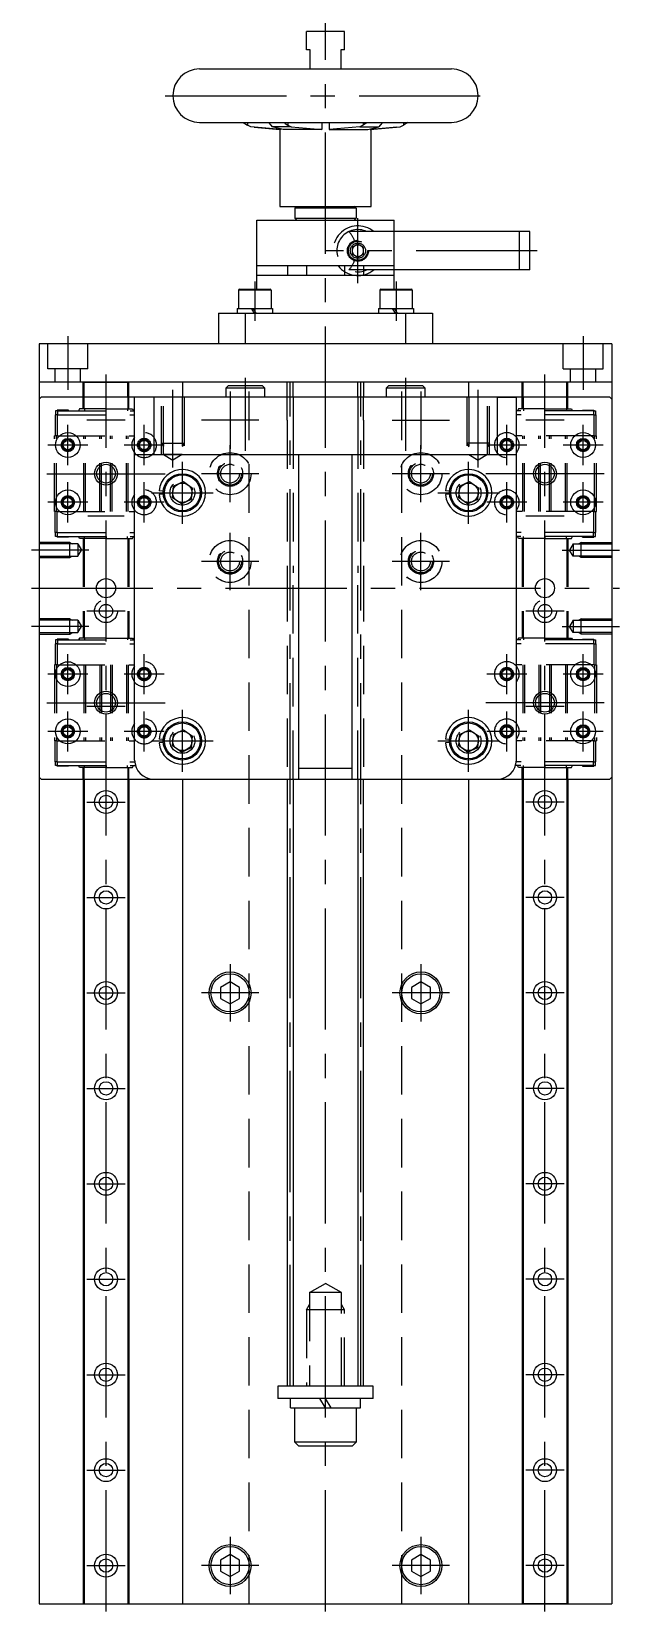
# Model space of a CAD drawing. Extents: x -27 to 495, y -21 to 633.
# Drawn here: x 340.7 to 494.7, y -2 to 411.8 of the extents above; entities that cross this region are included whole.
import ezdxf

# ---------------------------------------------------------------- set-up
doc = ezdxf.new("R2010")
doc.units = 0
doc.linetypes.add('CENTER', pattern=[50.8, 31.75, -6.35, 6.35, -6.35])
doc.linetypes.add('DASHED', pattern=[19.05, 12.7, -6.35])
doc.layers.get('0').update_dxf_attribs({"linetype": 'CONTINUOUS'})
doc.layers.add('CENTER', color=1, linetype='CENTER')

msp = doc.modelspace()

# ---------------------------------------------------------------- linework, layer by layer
at = {"color": 7, "linetype": 'CONTINUOUS'}
for p, q in [((422.67, 411.79), (412.67, 411.79)), ((412.67, 407), (412.67, 411.79)), ((422.67, 407), (422.67, 411.79)), ((413.67, 407), (412.67, 407)), ((413.67, 402), (413.67, 407)), ((421.67, 407), (421.67, 402)), ((422.67, 407), (421.67, 407)), ((384.67, 402), (450.67, 402)), ((384.67, 388), (450.67, 388)), ((396.08, 388), (397.26, 387.31)), ((397.26, 388), (397.26, 387.31)), ((398.08, 386.82), (397.26, 387.31)), ((405.99, 386.14), (398.08, 386.82)), ((398.97, 386.75), (405.67, 386.14)), ((402.73, 388), (403.36, 387.31)), ((403.36, 387.31), (403.67, 386.82)), ((406.61, 386.14), (403.67, 386.82)), ((408.64, 386.82), (403.67, 386.82)), ((405.67, 386.14), (405.67, 366)), ((405.99, 386.14), (405.67, 386.14)), ((405.99, 386.28), (405.99, 386.14)), ((416.67, 386.14), (406.61, 386.14)), ((407.15, 387.72), (407.8, 387.31)), ((407.8, 388), (407.8, 387.31)), ((407.8, 387.31), (408.64, 386.82)), ((408.64, 386.82), (416.67, 386.14)), ((416.67, 388), (416.67, 386.14)), ((418.67, 388), (418.67, 386.14)), ((426.71, 386.82), (418.67, 386.14)), ((418.67, 386.14), (428.74, 386.14)), ((427.54, 387.31), (426.71, 386.82)), ((426.71, 386.82), (431.68, 386.82)), ((427.54, 388), (427.54, 387.31)), ((428.19, 387.72), (427.54, 387.31)), ((428.74, 386.14), (431.68, 386.82)), ((429.36, 386.14), (437.27, 386.82)), ((429.36, 386.28), (429.36, 386.14)), ((429.36, 386.14), (429.67, 386.14)), ((436.38, 386.75), (429.67, 386.14)), ((429.67, 366), (429.67, 386.14)), ((431.99, 387.31), (431.68, 386.82)), ((432.61, 388), (431.99, 387.31)), ((437.27, 386.82), (438.09, 387.31)), ((439.27, 388), (438.09, 387.31)), ((438.09, 388), (438.09, 387.31)), ((405.67, 366), (417.67, 366)), ((409.67, 365.5), (410.17, 366)), ((425.67, 365.5), (409.67, 365.5)), ((409.67, 365.5), (409.67, 362.9)), ((417.67, 366), (429.67, 366)), ((425.67, 365.5), (425.17, 366)), ((425.67, 365.5), (425.67, 362.9)), ((399.7, 344.3), (399.7, 362.4)), ((399.7, 362.4), (405.77, 362.4)), ((399.7, 362.4), (435.67, 362.4)), ((409.67, 362.9), (417.67, 362.9)), ((409.67, 362.9), (410.17, 362.4)), ((417.67, 362.9), (425.67, 362.9)), ((425.67, 362.9), (425.17, 362.4)), ((429.58, 362.4), (435.67, 362.4)), ((435.65, 344.3), (435.65, 362.4)), ((468.49, 359.4), (435.67, 359.4)), ((468.49, 349.4), (468.49, 359.4)), ((471.17, 359.4), (468.49, 359.4)), ((471.17, 349.4), (471.17, 359.4)), ((435.67, 350.4), (399.7, 350.4)), ((435.67, 347.9), (399.7, 347.9)), ((407.72, 350.4), (407.72, 347.9)), ((412.67, 350.4), (412.67, 347.9)), ((422.67, 350.4), (422.67, 347.9)), ((427.62, 350.4), (427.62, 347.9)), ((468.49, 349.4), (435.67, 349.4)), ((471.17, 349.4), (468.49, 349.4)), ((403.42, 344.05), (394.92, 344.05)), ((394.92, 344.05), (394.92, 339.3)), ((395.17, 344.3), (403.17, 344.3)), ((403.42, 344.05), (403.42, 339.3)), ((440.42, 344.05), (431.92, 344.05)), ((431.92, 344.05), (431.92, 339.3)), ((432.17, 344.3), (440.17, 344.3)), ((440.42, 344.05), (440.42, 339.3)), ((389.67, 338), (389.67, 330)), ((389.67, 338), (396.66, 338)), ((394.57, 339.3), (403.77, 339.3)), ((394.57, 339.3), (394.57, 338)), ((396.66, 338), (396.66, 330)), ((396.66, 338), (438.69, 338)), ((399.02, 338), (398.27, 339.3)), ((399.51, 338), (398.76, 339.3)), ((403.77, 339.3), (403.77, 338)), ((431.57, 339.3), (440.77, 339.3)), ((431.57, 339.3), (431.57, 338)), ((436.02, 338), (435.27, 339.3)), ((436.51, 338), (435.76, 339.3)), ((438.69, 330), (438.69, 338)), ((438.69, 338), (445.67, 338)), ((440.77, 339.3), (440.77, 338)), ((445.67, 338), (445.67, 330)), ((492.67, 330), (342.67, 330)), ((342.67, 330), (342.67, 0)), ((445.67, 330), (389.67, 330)), ((492.67, 330), (492.67, 0)), ((492.67, 320), (342.67, 320)), ((354.17, 320), (366.17, 320)), ((354.17, 316), (354.17, 320)), ((354.47, 316), (354.47, 320)), ((365.87, 316), (365.87, 320)), ((366.17, 316), (366.17, 320)), ((380.17, 320), (380.17, 316)), ((391.67, 318.5), (392.27, 319.1)), ((392.27, 319.1), (401.07, 319.1)), ((401.07, 319.1), (401.67, 318.5)), ((407.67, 316), (407.67, 320)), ((409.17, 316), (409.17, 320)), ((426.17, 316), (426.17, 320)), ((427.67, 320), (427.67, 316)), ((433.67, 318.5), (434.27, 319.1)), ((434.27, 319.1), (443.07, 319.1)), ((443.07, 319.1), (443.67, 318.5)), ((455.17, 320), (455.17, 316)), ((481.17, 320), (469.17, 320)), ((469.17, 316), (469.17, 320)), ((469.47, 316), (469.47, 320)), ((480.87, 316), (480.87, 320)), ((481.17, 316), (481.17, 320)), ((343.17, 316), (342.67, 315.5)), ((343.17, 316), (342.67, 315.5)), ((342.67, 315.5), (342.67, 216.5)), ((342.67, 315.5), (342.67, 216.5)), ((492.17, 316), (343.17, 316)), ((367.67, 221), (367.67, 316)), ((372.67, 316), (367.67, 316)), ((372.67, 316), (372.67, 301)), ((391.67, 318.5), (401.67, 318.5)), ((391.67, 316), (391.67, 318.5)), ((401.67, 318.5), (401.67, 316)), ((433.67, 318.5), (443.67, 318.5)), ((433.67, 316), (433.67, 318.5)), ((443.67, 318.5), (443.67, 316)), ((462.67, 316), (467.67, 316)), ((462.67, 316), (462.67, 301)), ((467.67, 221), (467.67, 316)), ((492.17, 316), (492.67, 315.5)), ((492.17, 316), (492.67, 315.5)), ((492.67, 315.5), (492.67, 216.5)), ((492.67, 315.5), (492.67, 216.5)), ((367.67, 301), (467.67, 301)), ((410.67, 216), (410.67, 301)), ((424.67, 216), (424.67, 301)), ((377.77, 292.69), (380.44, 293.92)), ((380.44, 293.92), (382.84, 292.23)), ((452.77, 292.69), (455.44, 293.92)), ((455.44, 293.92), (457.84, 292.23)), ((375.19, 291.39), (374.09, 291.48)), ((375.19, 290.61), (374.09, 290.52)), ((377.77, 292.69), (377.51, 289.77)), ((379.91, 288.08), (377.51, 289.77)), ((382.57, 289.31), (382.84, 292.23)), ((450.19, 291.39), (449.09, 291.48)), ((450.19, 290.61), (449.09, 290.52)), ((452.77, 292.69), (452.51, 289.77)), ((454.91, 288.08), (452.51, 289.77)), ((457.57, 289.31), (457.84, 292.23)), ((379.91, 288.08), (382.57, 289.31)), ((454.91, 288.08), (457.57, 289.31)), ((377.77, 227.69), (377.51, 224.77)), ((377.77, 227.69), (380.44, 228.92)), ((380.44, 228.92), (382.84, 227.23)), ((452.77, 227.69), (452.51, 224.77)), ((452.77, 227.69), (455.44, 228.92)), ((455.44, 228.92), (457.84, 227.23)), ((375.19, 226.39), (374.09, 226.48)), ((375.19, 225.61), (374.09, 225.52)), ((379.91, 223.08), (377.51, 224.77)), ((379.91, 223.08), (382.57, 224.31)), ((382.57, 224.31), (382.84, 227.23)), ((450.19, 226.39), (449.09, 226.48)), ((450.19, 225.61), (449.09, 225.52)), ((454.91, 223.08), (452.51, 224.77)), ((454.91, 223.08), (457.57, 224.31)), ((457.57, 224.31), (457.84, 227.23)), ((343.17, 216), (342.67, 216.5)), ((343.17, 216), (342.67, 216.5)), ((343.17, 216), (492.17, 216)), ((343.17, 216), (492.17, 216)), ((354.17, 216), (354.17, 0)), ((354.47, 216), (354.47, 0)), ((365.87, 216), (365.87, 0)), ((366.17, 216), (366.17, 0)), ((372.67, 216), (410.67, 216)), ((380.17, 216), (380.17, 0)), ((406.67, 216), (428.67, 216)), ((407.67, 216), (407.67, 57)), ((409.17, 216), (409.17, 57)), ((410.67, 218.86), (424.67, 218.86)), ((410.67, 216), (424.67, 216)), ((424.67, 216), (462.67, 216)), ((426.17, 216), (426.17, 57)), ((427.67, 57), (427.67, 216)), ((455.17, 216), (455.17, 0)), ((469.17, 216), (469.17, 0)), ((469.47, 216), (469.47, 0)), ((480.87, 216), (480.87, 0)), ((481.17, 216), (481.17, 0)), ((492.17, 216), (492.67, 216.5)), ((492.17, 216), (492.67, 216.5)), ((392.67, 162.89), (390.17, 161.44)), ((390.17, 161.44), (390.17, 158.56)), ((395.17, 161.44), (392.67, 162.89)), ((395.17, 158.56), (395.17, 161.44)), ((442.67, 162.89), (440.17, 161.44)), ((440.17, 161.44), (440.17, 158.56)), ((445.17, 161.44), (442.67, 162.89)), ((445.17, 158.56), (445.17, 161.44)), ((390.17, 158.56), (392.67, 157.11)), ((392.67, 157.11), (395.17, 158.56)), ((440.17, 158.56), (442.67, 157.11)), ((442.67, 157.11), (445.17, 158.56)), ((430.17, 57), (405.17, 57)), ((405.17, 57), (405.17, 53.8)), ((430.17, 53.8), (405.17, 53.8)), ((427.67, 57), (407.67, 57)), ((426.87, 53.8), (408.47, 53.8)), ((408.47, 51.3), (408.47, 53.8)), ((417.67, 51.3), (416.23, 53.8)), ((419.12, 51.3), (417.67, 53.8)), ((426.87, 51.3), (426.87, 53.8)), ((430.17, 53.8), (430.17, 57)), ((408.47, 51.3), (426.87, 51.3)), ((409.67, 42.3), (409.67, 51.3)), ((425.67, 51.3), (425.67, 42.3)), ((425.67, 42.3), (409.67, 42.3)), ((410.67, 41.3), (409.67, 42.3)), ((425.67, 42.3), (424.67, 41.3)), ((424.67, 41.3), (410.67, 41.3)), ((392.67, 12.89), (390.17, 11.44)), ((395.17, 11.44), (392.67, 12.89)), ((442.67, 12.89), (440.17, 11.44)), ((445.17, 11.44), (442.67, 12.89)), ((390.17, 11.44), (390.17, 8.56)), ((390.17, 8.56), (392.67, 7.11)), ((392.67, 7.11), (395.17, 8.56)), ((395.17, 8.56), (395.17, 11.44)), ((440.17, 11.44), (440.17, 8.56)), ((440.17, 8.56), (442.67, 7.11)), ((442.67, 7.11), (445.17, 8.56)), ((445.17, 8.56), (445.17, 11.44)), ((342.67, 0), (492.67, 0)), ((354.17, 0), (366.17, 0)), ((481.17, 0), (469.17, 0))]:
    msp.add_line(p, q, dxfattribs=at)
at = {"color": 3, "linetype": 'DASHED'}
for p, q in [((435.67, 359.4), (423.82, 359.4)), ((426.17, 356.13), (424.67, 355.27)), ((427.67, 355.27), (426.17, 356.13)), ((424.67, 355.27), (424.67, 353.53)), ((424.67, 353.53), (426.17, 352.67)), ((426.17, 352.67), (427.67, 353.53)), ((427.67, 353.53), (427.67, 355.27)), ((435.67, 349.4), (423.82, 349.4)), ((344.92, 323.5), (344.92, 330)), ((355.42, 323.5), (355.42, 330)), ((479.92, 323.5), (479.92, 330)), ((490.42, 323.5), (490.42, 330)), ((355.42, 323.5), (344.92, 323.5)), ((346.87, 320), (346.87, 323.5)), ((353.47, 320), (353.47, 323.5)), ((479.92, 323.5), (490.42, 323.5)), ((481.87, 320), (481.87, 323.5)), ((488.47, 320), (488.47, 323.5)), ((397.67, 0), (397.67, 320)), ((437.67, 0), (437.67, 320)), ((354.17, 312.95), (354.17, 316)), ((354.47, 312.95), (354.47, 316)), ((365.87, 316), (365.87, 312.95)), ((366.17, 312.95), (366.17, 316)), ((374.67, 301), (374.67, 316)), ((375.22, 301), (375.22, 316)), ((380.13, 316), (380.13, 301)), ((380.67, 316), (380.67, 301)), ((407.67, 310), (407.67, 316)), ((407.67, 310), (407.67, 316)), ((409.17, 316), (409.17, 310)), ((409.17, 316), (409.17, 310)), ((426.17, 316), (426.17, 310)), ((426.17, 316), (426.17, 310)), ((427.67, 310), (427.67, 316)), ((427.67, 310), (427.67, 316)), ((454.67, 316), (454.67, 301)), ((455.22, 316), (455.22, 301)), ((460.13, 301), (460.13, 316)), ((460.67, 301), (460.67, 316)), ((469.17, 312.95), (469.17, 316)), ((469.47, 316), (469.47, 312.95)), ((480.87, 312.95), (480.87, 316)), ((481.17, 312.95), (481.17, 316)), ((347.37, 311.45), (346.87, 311.45)), ((346.87, 311.45), (346.87, 305.95)), ((346.92, 312.45), (346.92, 311.45)), ((347.42, 312.45), (346.92, 312.45)), ((347.37, 312.65), (347.37, 312.45)), ((350.37, 312.65), (347.37, 312.65)), ((347.37, 311.45), (367.67, 311.45)), ((347.37, 311.45), (347.37, 305.95)), ((347.42, 312.45), (367.67, 312.45)), ((347.42, 312.45), (347.42, 311.45)), ((350.37, 312.45), (350.37, 312.65)), ((353.24, 312.95), (352.94, 312.45)), ((354.54, 312.95), (353.24, 312.95)), ((354.54, 312.95), (354.54, 312.45)), ((360.17, 312.95), (354.54, 312.95)), ((360.17, 312.45), (360.17, 312.95)), ((360.17, 312.95), (365.8, 312.95)), ((365.8, 312.95), (365.8, 312.45)), ((365.8, 312.95), (367.1, 312.95)), ((367.1, 312.95), (367.4, 312.45)), ((487.92, 312.45), (467.67, 312.45)), ((487.97, 311.45), (467.67, 311.45)), ((468.24, 312.95), (467.94, 312.45)), ((469.54, 312.95), (468.24, 312.95)), ((469.54, 312.95), (469.54, 312.45)), ((475.17, 312.95), (469.54, 312.95)), ((475.17, 312.45), (475.17, 312.95)), ((475.17, 312.95), (480.8, 312.95)), ((480.8, 312.95), (480.8, 312.45)), ((480.8, 312.95), (482.1, 312.95)), ((482.1, 312.95), (482.4, 312.45)), ((484.97, 312.65), (487.97, 312.65)), ((484.97, 312.45), (484.97, 312.65)), ((487.92, 312.45), (487.92, 311.45)), ((487.92, 312.45), (488.42, 312.45)), ((487.97, 312.65), (487.97, 312.45)), ((487.97, 311.45), (487.97, 305.95)), ((487.97, 311.45), (488.47, 311.45)), ((488.42, 312.45), (488.42, 311.45)), ((488.47, 311.45), (488.47, 305.95)), ((407.67, 310), (407.67, 270)), ((407.67, 310), (407.67, 270)), ((409.17, 310), (409.17, 270)), ((409.17, 310), (409.17, 270)), ((426.17, 310), (426.17, 270)), ((426.17, 310), (426.17, 270)), ((427.67, 310), (427.67, 270)), ((427.67, 310), (427.67, 270)), ((346.67, 286.05), (346.67, 305.95)), ((347.17, 305.95), (346.67, 305.95)), ((347.17, 305.95), (367.67, 305.95)), ((347.17, 286.05), (347.17, 305.95)), ((354.37, 286.05), (354.37, 305.95)), ((354.77, 286.05), (354.77, 305.95)), ((358.57, 286.05), (358.57, 305.95)), ((358.97, 286.05), (358.97, 305.95)), ((361.37, 286.05), (361.37, 305.95)), ((361.77, 286.05), (361.77, 305.95)), ((365.57, 286.05), (365.57, 305.95)), ((365.97, 286.05), (365.97, 305.95)), ((374.67, 304), (380.67, 304)), ((374.67, 304), (375.22, 303.06)), ((380.67, 304), (380.13, 303.06)), ((460.67, 304), (454.67, 304)), ((454.67, 304), (455.22, 303.06)), ((460.67, 304), (460.13, 303.06)), ((488.17, 305.95), (467.67, 305.95)), ((469.37, 286.05), (469.37, 305.95)), ((469.77, 286.05), (469.77, 305.95)), ((473.57, 286.05), (473.57, 305.95)), ((473.97, 286.05), (473.97, 305.95)), ((476.37, 286.05), (476.37, 305.95)), ((476.77, 286.05), (476.77, 305.95)), ((480.57, 286.05), (480.57, 305.95)), ((480.97, 286.05), (480.97, 305.95)), ((488.17, 286.05), (488.17, 305.95)), ((488.17, 305.95), (488.67, 305.95)), ((488.67, 286.05), (488.67, 305.95)), ((375.22, 301), (377.67, 299.58)), ((380.13, 301), (375.22, 301)), ((380.13, 301), (377.67, 299.58)), ((455.22, 301), (460.13, 301)), ((455.22, 301), (457.67, 299.58)), ((460.13, 301), (457.67, 299.58)), ((347.17, 286.05), (346.67, 286.05)), ((346.87, 280.55), (346.87, 286.05)), ((347.17, 286.05), (367.67, 286.05)), ((347.37, 280.55), (347.37, 286.05)), ((488.17, 286.05), (467.67, 286.05)), ((487.97, 280.55), (487.97, 286.05)), ((488.17, 286.05), (488.67, 286.05)), ((488.47, 280.55), (488.47, 286.05)), ((350.67, 278), (342.67, 278)), ((352.77, 277.62), (342.67, 277.62)), ((347.37, 280.55), (346.87, 280.55)), ((346.92, 279.55), (346.92, 280.55)), ((347.42, 279.55), (346.92, 279.55)), ((347.37, 280.55), (367.67, 280.55)), ((347.37, 279.55), (347.37, 279.35)), ((350.37, 279.35), (347.37, 279.35)), ((347.42, 279.55), (347.42, 280.55)), ((347.42, 279.55), (367.67, 279.55)), ((350.37, 279.35), (350.37, 279.55)), ((350.67, 278), (351.33, 277.62)), ((350.67, 274), (350.67, 278)), ((352.77, 277.62), (353.71, 276)), ((352.77, 277.62), (352.77, 274.38)), ((353.24, 279.05), (352.94, 279.55)), ((354.54, 279.05), (353.24, 279.05)), ((354.17, 279.05), (354.17, 252.95)), ((354.47, 279.05), (354.47, 252.95)), ((354.54, 279.05), (354.54, 279.55)), ((360.17, 279.05), (354.54, 279.05)), ((360.17, 279.55), (360.17, 279.05)), ((360.17, 279.05), (365.8, 279.05)), ((365.8, 279.05), (365.8, 279.55)), ((365.8, 279.05), (367.1, 279.05)), ((365.87, 279.05), (365.87, 252.95)), ((366.17, 279.05), (366.17, 252.95)), ((367.1, 279.05), (367.4, 279.55)), ((487.97, 280.55), (467.67, 280.55)), ((487.92, 279.55), (467.67, 279.55)), ((468.24, 279.05), (467.94, 279.55)), ((469.54, 279.05), (468.24, 279.05)), ((469.17, 279.05), (469.17, 252.95)), ((469.47, 279.05), (469.47, 252.95)), ((469.54, 279.05), (469.54, 279.55)), ((475.17, 279.05), (469.54, 279.05)), ((475.17, 279.55), (475.17, 279.05)), ((475.17, 279.05), (480.8, 279.05)), ((480.8, 279.05), (480.8, 279.55)), ((480.8, 279.05), (482.1, 279.05)), ((480.87, 279.05), (480.87, 252.95)), ((481.17, 279.05), (481.17, 252.95)), ((482.57, 277.62), (481.64, 276)), ((482.1, 279.05), (482.4, 279.55)), ((482.57, 277.62), (492.67, 277.62)), ((482.57, 277.62), (482.57, 274.38)), ((484.67, 278), (484.02, 277.62)), ((484.67, 278), (492.67, 278)), ((484.67, 274), (484.67, 278)), ((484.97, 279.35), (484.97, 279.55)), ((484.97, 279.35), (487.97, 279.35)), ((487.92, 279.55), (487.92, 280.55)), ((487.92, 279.55), (488.42, 279.55)), ((487.97, 280.55), (488.47, 280.55)), ((487.97, 279.55), (487.97, 279.35)), ((488.42, 279.55), (488.42, 280.55)), ((342.67, 274.38), (352.77, 274.38)), ((342.67, 274), (350.67, 274)), ((350.67, 274), (351.33, 274.38)), ((352.77, 274.38), (353.71, 276)), ((482.57, 274.38), (481.64, 276)), ((492.67, 274.38), (482.57, 274.38)), ((484.67, 274), (484.02, 274.38)), ((492.67, 274), (484.67, 274)), ((407.67, 270), (407.67, 216)), ((409.17, 216), (409.17, 270)), ((426.17, 216), (426.17, 270)), ((427.67, 270), (427.67, 216)), ((350.67, 258), (342.67, 258)), ((352.77, 257.62), (342.67, 257.62)), ((350.67, 258), (351.33, 257.62)), ((350.67, 254), (350.67, 258)), ((352.77, 257.62), (353.71, 256)), ((352.77, 257.62), (352.77, 254.38)), ((482.57, 257.62), (481.64, 256)), ((482.57, 257.62), (492.67, 257.62)), ((482.57, 257.62), (482.57, 254.38)), ((484.67, 258), (484.02, 257.62)), ((484.67, 258), (492.67, 258)), ((484.67, 254), (484.67, 258)), ((342.67, 254.38), (352.77, 254.38)), ((342.67, 254), (350.67, 254)), ((346.92, 252.45), (346.92, 251.45)), ((347.42, 252.45), (346.92, 252.45)), ((347.37, 252.45), (347.37, 252.65)), ((350.37, 252.65), (347.37, 252.65)), ((347.42, 252.45), (367.67, 252.45)), ((347.42, 252.45), (347.42, 251.45)), ((350.37, 252.65), (350.37, 252.45)), ((350.67, 254), (351.33, 254.38)), ((352.77, 254.38), (353.71, 256)), ((353.24, 252.95), (352.94, 252.45)), ((354.54, 252.95), (353.24, 252.95)), ((360.17, 252.95), (354.54, 252.95)), ((354.54, 252.95), (354.54, 252.45)), ((360.17, 252.95), (365.8, 252.95)), ((360.17, 252.45), (360.17, 252.95)), ((365.8, 252.95), (367.1, 252.95)), ((365.8, 252.95), (365.8, 252.45)), ((367.1, 252.95), (367.4, 252.45)), ((487.92, 252.45), (467.67, 252.45)), ((468.24, 252.95), (467.94, 252.45)), ((469.54, 252.95), (468.24, 252.95)), ((475.17, 252.95), (469.54, 252.95)), ((469.54, 252.95), (469.54, 252.45)), ((475.17, 252.95), (480.8, 252.95)), ((475.17, 252.45), (475.17, 252.95)), ((480.8, 252.95), (480.8, 252.45)), ((480.8, 252.95), (482.1, 252.95)), ((482.57, 254.38), (481.64, 256)), ((482.1, 252.95), (482.4, 252.45)), ((492.67, 254.38), (482.57, 254.38)), ((484.67, 254), (484.02, 254.38)), ((492.67, 254), (484.67, 254)), ((484.97, 252.65), (487.97, 252.65)), ((484.97, 252.65), (484.97, 252.45)), ((487.92, 252.45), (487.92, 251.45)), ((487.92, 252.45), (488.42, 252.45)), ((487.97, 252.45), (487.97, 252.65)), ((488.42, 252.45), (488.42, 251.45)), ((346.87, 251.45), (346.87, 245.95)), ((347.37, 251.45), (346.87, 251.45)), ((347.37, 251.45), (367.67, 251.45)), ((347.37, 251.45), (347.37, 245.95)), ((487.97, 251.45), (467.67, 251.45)), ((487.97, 251.45), (487.97, 245.95)), ((487.97, 251.45), (488.47, 251.45)), ((488.47, 251.45), (488.47, 245.95)), ((346.67, 245.95), (346.67, 226.05)), ((347.17, 245.95), (346.67, 245.95)), ((347.17, 245.95), (347.17, 226.05)), ((347.17, 245.95), (367.67, 245.95)), ((354.37, 245.95), (354.37, 226.05)), ((354.77, 245.95), (354.77, 226.05)), ((358.57, 245.95), (358.57, 226.05)), ((358.97, 245.95), (358.97, 226.05)), ((361.37, 245.95), (361.37, 226.05)), ((361.77, 245.95), (361.77, 226.05)), ((365.57, 245.95), (365.57, 226.05)), ((365.97, 245.95), (365.97, 226.05)), ((488.17, 245.95), (467.67, 245.95)), ((469.37, 245.95), (469.37, 226.05)), ((469.77, 245.95), (469.77, 226.05)), ((473.57, 245.95), (473.57, 226.05)), ((473.97, 245.95), (473.97, 226.05)), ((476.37, 245.95), (476.37, 226.05)), ((476.77, 245.95), (476.77, 226.05)), ((480.57, 245.95), (480.57, 226.05)), ((480.97, 245.95), (480.97, 226.05)), ((488.17, 245.95), (488.17, 226.05)), ((488.17, 245.95), (488.67, 245.95)), ((488.67, 245.95), (488.67, 226.05)), ((347.17, 226.05), (346.67, 226.05)), ((346.87, 220.55), (346.87, 226.05)), ((347.17, 226.05), (367.67, 226.05)), ((347.37, 220.55), (347.37, 226.05)), ((488.17, 226.05), (467.67, 226.05)), ((487.97, 220.55), (487.97, 226.05)), ((488.17, 226.05), (488.67, 226.05)), ((488.47, 220.55), (488.47, 226.05)), ((347.37, 220.55), (346.87, 220.55)), ((346.92, 219.55), (346.92, 220.55)), ((347.42, 219.55), (346.92, 219.55)), ((347.37, 220.55), (367.69, 220.55)), ((347.37, 219.35), (347.37, 219.55)), ((350.37, 219.35), (347.37, 219.35)), ((347.42, 219.55), (347.42, 220.55)), ((347.42, 219.55), (367.89, 219.55)), ((350.37, 219.55), (350.37, 219.35)), ((353.24, 219.05), (352.94, 219.55)), ((354.54, 219.05), (354.54, 219.55)), ((360.17, 219.55), (360.17, 219.05)), ((365.8, 219.05), (365.8, 219.55)), ((367.1, 219.05), (367.4, 219.55)), ((487.92, 219.55), (467.46, 219.55)), ((487.97, 220.55), (467.65, 220.55)), ((468.24, 219.05), (467.94, 219.55)), ((469.54, 219.05), (469.54, 219.55)), ((475.17, 219.55), (475.17, 219.05)), ((480.8, 219.05), (480.8, 219.55)), ((482.1, 219.05), (482.4, 219.55)), ((484.97, 219.55), (484.97, 219.35)), ((484.97, 219.35), (487.97, 219.35)), ((487.92, 219.55), (487.92, 220.55)), ((487.92, 219.55), (488.42, 219.55)), ((487.97, 220.55), (488.47, 220.55)), ((487.97, 219.35), (487.97, 219.55)), ((488.42, 219.55), (488.42, 220.55)), ((354.54, 219.05), (353.24, 219.05)), ((354.17, 216), (354.17, 219.05)), ((354.47, 216), (354.47, 219.05)), ((360.17, 219.05), (354.54, 219.05)), ((360.17, 219.05), (365.8, 219.05)), ((365.8, 219.05), (367.1, 219.05)), ((365.87, 219.05), (365.87, 216)), ((366.17, 216), (366.17, 219.05)), ((469.54, 219.05), (468.24, 219.05)), ((469.17, 216), (469.17, 219.05)), ((469.47, 219.05), (469.47, 216)), ((475.17, 219.05), (469.54, 219.05)), ((475.17, 219.05), (480.8, 219.05)), ((480.8, 219.05), (482.1, 219.05)), ((480.87, 216), (480.87, 219.05)), ((481.17, 216), (481.17, 219.05)), ((413.49, 81.5), (417.67, 83.92)), ((421.86, 81.5), (417.67, 83.92)), ((413.49, 81.5), (413.49, 57)), ((421.86, 81.5), (413.49, 81.5)), ((421.86, 57), (421.86, 81.5)), ((412.67, 77), (413.49, 78.41)), ((412.67, 77), (412.67, 57)), ((422.67, 77), (412.67, 77)), ((422.67, 77), (421.86, 78.41)), ((422.67, 57), (422.67, 77))]:
    msp.add_line(p, q, dxfattribs=at)
for centre, radius in [((426.17, 354.4), 2.75), ((426.17, 354.4), 2.5), ((426.17, 354.4), 2), ((370.17, 303.5), 1.75), ((370.17, 303.5), 1.5), ((370.17, 303.5), 1.23), ((465.17, 303.5), 1.75), ((465.17, 303.5), 1.5), ((465.17, 303.5), 1.23), ((392.67, 296), 5.5), ((392.67, 296), 3.3), ((392.67, 296), 3), ((392.67, 296), 2.46), ((442.67, 296), 5.5), ((442.67, 296), 3.3), ((442.67, 296), 3), ((442.67, 296), 2.46), ((380.17, 291), 3.25), ((455.17, 291), 3.25), ((370.17, 288.5), 1.75), ((370.17, 288.5), 1.5), ((370.17, 288.5), 1.23), ((465.17, 288.5), 1.75), ((465.17, 288.5), 1.5), ((465.17, 288.5), 1.23), ((392.67, 273), 5.5), ((442.67, 273), 5.5), ((392.67, 273), 3.3), ((392.67, 273), 3), ((392.67, 273), 2.46), ((442.67, 273), 3.3), ((442.67, 273), 3), ((442.67, 273), 2.46), ((360.17, 260), 3), ((360.17, 260), 1.75), ((475.17, 260), 3), ((475.17, 260), 1.75), ((370.17, 243.5), 1.75), ((370.17, 243.5), 1.5), ((370.17, 243.5), 1.23), ((465.17, 243.5), 1.75), ((465.17, 243.5), 1.5), ((465.17, 243.5), 1.23), ((370.17, 228.5), 1.75), ((370.17, 228.5), 1.5), ((370.17, 228.5), 1.23), ((380.17, 226), 3.25), ((455.17, 226), 3.25), ((465.17, 228.5), 1.75), ((465.17, 228.5), 1.5), ((465.17, 228.5), 1.23)]:
    msp.add_circle(centre, radius, dxfattribs=at)
at = {"color": 7, "linetype": 'CONTINUOUS'}
for centre, radius in [((350.17, 303.5), 3.25), ((485.17, 303.5), 3.25), ((350.17, 303.5), 1.75), ((350.17, 303.5), 1.23), ((485.17, 303.5), 1.75), ((485.17, 303.5), 1.23), ((360.17, 296), 2.46), ((475.17, 296), 2.46), ((380.17, 291), 5), ((380.17, 291), 4.7), ((455.17, 291), 5), ((455.17, 291), 4.7), ((350.17, 288.5), 3.25), ((350.17, 288.5), 1.75), ((350.17, 288.5), 1.23), ((485.17, 288.5), 3.25), ((485.17, 288.5), 1.75), ((485.17, 288.5), 1.23), ((360.17, 266), 2.5), ((475.17, 266), 2.5), ((350.17, 243.5), 3.25), ((350.17, 243.5), 1.75), ((350.17, 243.5), 1.23), ((485.17, 243.5), 3.25), ((485.17, 243.5), 1.75), ((485.17, 243.5), 1.23), ((360.17, 236), 2.46), ((475.17, 236), 2.46), ((350.17, 228.5), 3.25), ((485.17, 228.5), 3.25), ((350.17, 228.5), 1.75), ((350.17, 228.5), 1.23), ((380.17, 226), 5), ((380.17, 226), 4.7), ((455.17, 226), 5), ((455.17, 226), 4.7), ((485.17, 228.5), 1.75), ((485.17, 228.5), 1.23), ((360.17, 210), 3), ((360.17, 210), 1.75), ((475.17, 210), 3), ((475.17, 210), 1.75), ((360.17, 185), 3), ((360.17, 185), 1.75), ((475.17, 185), 3), ((475.17, 185), 1.75), ((360.17, 160), 3), ((360.17, 160), 1.75), ((392.67, 160), 5.5), ((392.67, 160), 5), ((442.67, 160), 5.5), ((442.67, 160), 5), ((475.17, 160), 3), ((475.17, 160), 1.75), ((360.17, 135), 3), ((360.17, 135), 1.75), ((475.17, 135), 3), ((475.17, 135), 1.75), ((360.17, 110), 3), ((360.17, 110), 1.75), ((475.17, 110), 3), ((475.17, 110), 1.75), ((360.17, 85), 3), ((475.17, 85), 3), ((360.17, 85), 1.75), ((475.17, 85), 1.75), ((360.17, 60), 3), ((475.17, 60), 3), ((360.17, 60), 1.75), ((475.17, 60), 1.75), ((360.17, 35), 3), ((475.17, 35), 3), ((360.17, 35), 1.75), ((475.17, 35), 1.75), ((360.17, 10), 3), ((392.67, 10), 5.5), ((392.67, 10), 5), ((442.67, 10), 5.5), ((442.67, 10), 5), ((475.17, 10), 3), ((360.17, 10), 1.75), ((475.17, 10), 1.75)]:
    msp.add_circle(centre, radius, dxfattribs=at)
at = {"color": 3, "linetype": 'CONTINUOUS'}
for centre, radius in [((350.17, 303.5), 1.5), ((485.17, 303.5), 1.5), ((360.17, 296), 3), ((475.17, 296), 3), ((350.17, 288.5), 1.5), ((485.17, 288.5), 1.5), ((350.17, 243.5), 1.5), ((485.17, 243.5), 1.5), ((360.17, 236), 3), ((475.17, 236), 3), ((350.17, 228.5), 1.5), ((485.17, 228.5), 1.5)]:
    msp.add_circle(centre, radius, dxfattribs=at)
for centre in [(380.17, 291), (455.17, 291), (380.17, 226), (455.17, 226)]:
    msp.add_circle(centre, 2.54)
at = {"color": 7, "linetype": 'CONTINUOUS'}
for centre, radius, start, end in [((384.67, 395), 7, 90, 270), ((450.67, 395), 7, 270, 90), ((408.12, 389.09), 1.68, 220.462, 234.7696), ((427.23, 389.09), 1.68, 305.2304, 319.538), ((395.17, 344.05), 0.25, 90, 180), ((403.17, 344.05), 0.25, 0, 90), ((432.17, 344.05), 0.25, 90, 180), ((440.17, 344.05), 0.25, 0, 90), ((370.17, 303.5), 3.25, 140.2849, 219.7151), ((465.17, 303.5), 3.25, 320.2849, 39.7151), ((380.17, 291), 6.1, 184.5, 175.5), ((455.17, 291), 6.1, 184.5, 175.5), ((370.17, 288.5), 3.25, 140.2849, 219.7151), ((465.17, 288.5), 3.25, 320.2849, 39.7151), ((370.17, 243.5), 3.25, 140.2849, 219.7151), ((465.17, 243.5), 3.25, 320.2849, 39.7151), ((380.17, 226), 6.1, 184.5, 175.5), ((455.17, 226), 6.1, 184.5, 175.5), ((370.17, 228.5), 3.25, 140.2849, 219.7151), ((465.17, 228.5), 3.25, 320.2849, 39.7151), ((372.67, 221), 5, 180, 270), ((462.67, 221), 5, 270, 360)]:
    msp.add_arc(centre, radius, start, end, dxfattribs=at)
at = {"color": 3, "linetype": 'DASHED'}
for centre, radius, start, end in [((426.17, 354.4), 6.5, 50.2849, 309.7151), ((426.17, 354.4), 5.53, 64.7754, 295.2246), ((418.57, 354.54), 7.15, 20.1116, 42.7693), ((426.17, 354.4), 1.5, 60, 120), ((418.57, 354.26), 7.15, 317.2307, 339.8884), ((426.17, 354.4), 1.5, 120, 180), ((426.17, 354.4), 1.5, 180, 240), ((426.17, 354.4), 1.5, 240, 300), ((426.17, 354.4), 1.5, 0, 60), ((426.17, 354.4), 1.5, 300, 0), ((370.17, 303.5), 3.25, 219.7151, 140.2849), ((465.17, 303.5), 3.25, 39.7151, 320.2849), ((370.17, 288.5), 3.25, 219.7151, 140.2849), ((465.17, 288.5), 3.25, 39.7151, 320.2849), ((370.17, 243.5), 3.25, 219.7151, 140.2849), ((465.17, 243.5), 3.25, 39.7151, 320.2849), ((370.17, 228.5), 3.25, 219.7151, 140.2849), ((465.17, 228.5), 3.25, 39.7151, 320.2849)]:
    msp.add_arc(centre, radius, start, end, dxfattribs=at)
at = {"layer": 'CENTER', "color": 1, "linetype": 'CENTER'}
for p, q in [((417.67, -2), (417.67, 453)), ((375.67, 395), (459.67, 395)), ((426.17, 345.9), (426.17, 362.9)), ((473.17, 354.4), (417.67, 354.4)), ((399.17, 346.3), (399.17, 336)), ((436.17, 346.3), (436.17, 336)), ((350.17, 332), (350.17, 318)), ((485.17, 332), (485.17, 318)), ((360.17, -2), (360.17, 322)), ((396.67, 321.1), (396.67, 302)), ((408.42, 57), (408.42, 320)), ((426.92, 57), (426.92, 320)), ((438.67, 321.1), (438.67, 302)), ((475.17, -2), (475.17, 322)), ((377.67, 297.58), (377.67, 318)), ((392.67, 317.5), (392.67, 302.5)), ((442.67, 317.5), (442.67, 302.5)), ((457.67, 297.58), (457.67, 318)), ((350.17, 298.25), (350.17, 308.75)), ((365.17, 310), (355.17, 310)), ((370.17, 298.25), (370.17, 308.75)), ((400.17, 310), (385.17, 310)), ((435.17, 310), (450.17, 310)), ((465.17, 298.25), (465.17, 308.75)), ((480.17, 310), (470.17, 310)), ((485.17, 298.25), (485.17, 308.75)), ((355.42, 303.5), (344.92, 303.5)), ((375.42, 303.5), (364.92, 303.5)), ((392.67, 288.5), (392.67, 303.5)), ((442.67, 288.5), (442.67, 303.5)), ((470.42, 303.5), (459.92, 303.5)), ((490.42, 303.5), (479.92, 303.5)), ((380.17, 282.9), (380.17, 299.1)), ((455.17, 282.9), (455.17, 299.1)), ((344.67, 296), (375.67, 296)), ((400.17, 296), (385.17, 296)), ((450.17, 296), (435.17, 296)), ((490.67, 296), (459.67, 296)), ((350.17, 283.25), (350.17, 293.75)), ((370.17, 283.25), (370.17, 293.75)), ((372.07, 291), (388.27, 291)), ((447.07, 291), (463.27, 291)), ((465.17, 283.25), (465.17, 293.75)), ((485.17, 283.25), (485.17, 293.75)), ((355.42, 288.5), (344.92, 288.5)), ((375.42, 288.5), (364.92, 288.5)), ((470.42, 288.5), (459.92, 288.5)), ((490.42, 288.5), (479.92, 288.5)), ((355.37, 285), (364.97, 285)), ((470.17, 285), (480.17, 285)), ((392.67, 265.5), (392.67, 280.5)), ((442.67, 265.5), (442.67, 280.5)), ((355.71, 276), (340.67, 276)), ((479.64, 276), (494.67, 276)), ((400.17, 273), (385.17, 273)), ((450.17, 273), (435.17, 273)), ((340.67, 266), (494.67, 266)), ((365.17, 260), (355.17, 260)), ((480.17, 260), (470.17, 260)), ((355.71, 256), (340.67, 256)), ((479.64, 256), (494.67, 256)), ((350.17, 238.25), (350.17, 248.75)), ((370.17, 238.25), (370.17, 248.75)), ((465.17, 238.25), (465.17, 248.75)), ((485.17, 238.25), (485.17, 248.75)), ((355.42, 243.5), (344.92, 243.5)), ((375.42, 243.5), (364.92, 243.5)), ((470.42, 243.5), (459.92, 243.5)), ((490.42, 243.5), (479.92, 243.5)), ((344.67, 236), (375.67, 236)), ((490.67, 236), (459.67, 236)), ((350.17, 223.25), (350.17, 233.75)), ((365.17, 235), (355.17, 235)), ((370.17, 223.25), (370.17, 233.75)), ((380.17, 217.9), (380.17, 234.1)), ((455.17, 217.9), (455.17, 234.1)), ((465.17, 223.25), (465.17, 233.75)), ((480.17, 235), (470.17, 235)), ((485.17, 223.25), (485.17, 233.75)), ((355.42, 228.5), (344.92, 228.5)), ((375.42, 228.5), (364.92, 228.5)), ((470.42, 228.5), (459.92, 228.5)), ((490.42, 228.5), (479.92, 228.5)), ((372.07, 226), (388.27, 226)), ((447.07, 226), (463.27, 226)), ((355.17, 210), (365.17, 210)), ((480.17, 210), (470.17, 210)), ((355.17, 185), (365.17, 185)), ((480.17, 185), (470.17, 185)), ((392.67, 167.5), (392.67, 152.5)), ((442.67, 167.5), (442.67, 152.5)), ((355.17, 160), (365.17, 160)), ((400.17, 160), (385.17, 160)), ((450.17, 160), (435.17, 160)), ((480.17, 160), (470.17, 160)), ((355.17, 135), (365.17, 135)), ((480.17, 135), (470.17, 135)), ((355.17, 110), (365.17, 110)), ((480.17, 110), (470.17, 110)), ((355.17, 85), (365.17, 85)), ((480.17, 85), (470.17, 85)), ((355.17, 60), (365.17, 60)), ((480.17, 60), (470.17, 60)), ((355.17, 35), (365.17, 35)), ((480.17, 35), (470.17, 35)), ((392.67, 17.5), (392.67, 2.5)), ((442.67, 17.5), (442.67, 2.5)), ((355.17, 10), (365.17, 10)), ((400.17, 10), (385.17, 10)), ((450.17, 10), (435.17, 10)), ((480.17, 10), (470.17, 10))]:
    msp.add_line(p, q, dxfattribs=at)

doc.saveas('drawing.dxf')
